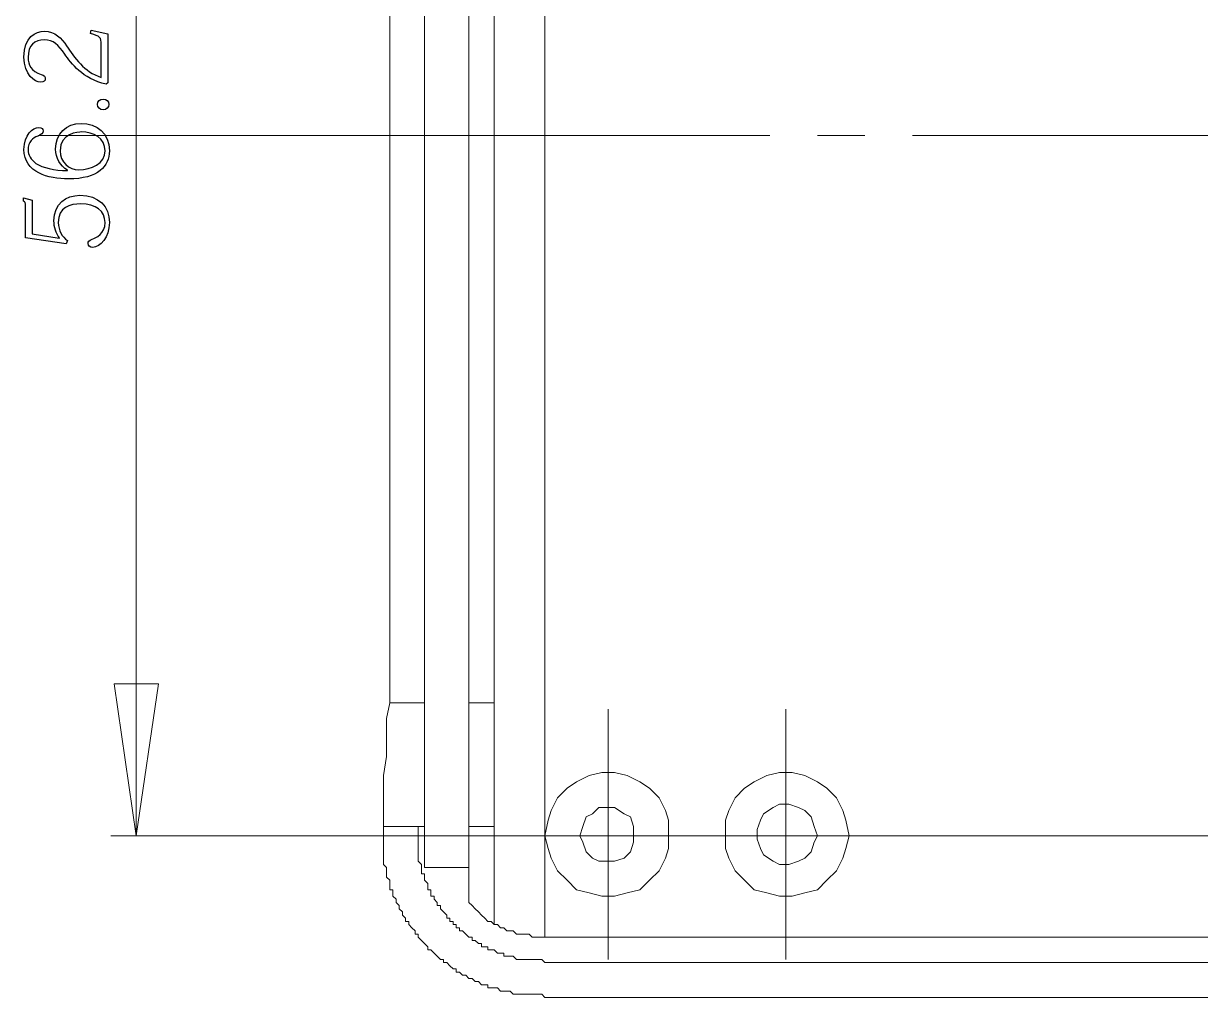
# Model space of a CAD drawing. Header units: millimetres. Extents: x -115 to 130, y -79 to 93.
# Drawn here: x 5.7 to 37.15, y 35.93 to 61.96 of the extents above; entities that cross this region are included whole.
import ezdxf

# ---------------------------------------------------------------- set-up
doc = ezdxf.new("R2010")
doc.units = ezdxf.units.MM
doc.header["$MEASUREMENT"] = 0
doc.layers.add('layer 1', color=7, linetype='Continuous')

msp = doc.modelspace()

# ---------------------------------------------------------------- linework, layer by layer
at = {"layer": 'layer 1', "lineweight": 18}
for points in [[(8.7066, 77.5899), (8.7066, 77.5899), (8.7066, 40.2519), (8.7066, 40.2519)], [(19.6286, 40.2519), (19.6286, 40.2519), (19.6286, 77.5899), (19.6286, 77.5899)], [(15.4799, 74.0339), (15.4799, 74.0339), (15.4799, 43.8079), (15.4799, 43.8079)], [(16.4112, 43.8079), (16.4112, 43.8079), (16.4112, 74.0339), (16.4112, 74.0339)], [(17.5966, 43.8079), (17.5966, 43.8079), (17.5966, 74.0339), (17.5966, 74.0339)], [(18.2739, 74.0339), (18.2739, 74.0339), (18.2739, 43.8079), (18.2739, 43.8079)], [(6.0819, 58.9633), (6.0819, 58.9633), (25.6399, 58.9633), (25.6399, 58.9633)], [(26.9099, 58.9633), (26.9099, 58.9633), (28.1799, 58.9633), (28.1799, 58.9633)], [(29.4499, 58.9633), (29.4499, 58.9633), (59.9299, 58.9633), (59.9299, 58.9633)], [(8.7066, 40.2519), (8.7066, 40.2519), (8.1139, 44.3159), (8.1139, 44.3159)], [(8.1139, 44.3159), (8.1139, 44.3159), (9.2992, 44.3159), (9.2992, 44.3159)], [(9.2992, 44.3159), (9.2992, 44.3159), (8.7066, 40.2519), (8.7066, 40.2519)], [(15.4799, 43.8079), (15.4799, 43.8079), (16.4112, 43.8079), (16.4112, 43.8079)], [(16.4112, 43.8079), (16.4112, 43.8079), (16.4112, 40.5059), (16.4112, 40.5059)], [(17.5966, 43.8079), (17.5966, 43.8079), (18.2739, 43.8079), (18.2739, 43.8079)], [(17.5966, 40.5059), (17.5966, 40.5059), (17.5966, 43.8079), (17.5966, 43.8079)], [(18.2739, 43.8079), (18.2739, 43.8079), (18.2739, 40.5059), (18.2739, 40.5059)], [(21.3219, 41.9453), (21.3219, 41.9453), (21.3219, 43.6386), (21.3219, 43.6386)], [(26.0632, 41.9453), (26.0632, 41.9453), (26.0632, 43.6386), (26.0632, 43.6386)], [(21.3219, 40.2519), (21.3219, 40.2519), (21.3219, 41.9453), (21.3219, 41.9453)], [(26.0632, 40.2519), (26.0632, 40.2519), (26.0632, 41.9453), (26.0632, 41.9453)], [(15.3106, 40.5059), (15.3106, 40.5059), (15.3106, 41.4373), (15.3106, 41.4373)], [(15.3106, 40.5059), (15.3106, 40.5059), (16.2419, 40.5059), (16.2419, 40.5059)], [(15.3106, 40.2519), (15.3106, 40.2519), (15.3106, 40.5059), (15.3106, 40.5059)], [(16.2419, 40.5059), (16.2419, 40.5059), (16.2419, 40.2519), (16.2419, 40.2519)], [(16.4112, 40.5059), (16.4112, 40.5059), (16.2419, 40.5059), (16.2419, 40.5059)], [(16.4112, 40.5059), (16.4112, 40.5059), (16.4112, 39.4053), (16.4112, 39.4053)], [(17.5966, 40.5059), (17.5966, 40.5059), (18.2739, 40.5059), (18.2739, 40.5059)], [(17.5966, 40.5059), (17.5966, 40.5059), (17.5966, 38.4739), (17.5966, 38.4739)], [(18.2739, 37.8813), (18.2739, 37.8813), (18.2739, 40.5059), (18.2739, 40.5059)], [(50.0239, 40.2519), (50.0239, 40.2519), (8.0292, 40.2519), (8.0292, 40.2519)], [(19.6286, 40.2519), (19.6286, 40.2519), (18.0199, 40.2519), (18.0199, 40.2519)], [(18.2739, 40.2519), (18.2739, 40.2519), (19.6286, 40.2519), (19.6286, 40.2519)], [(19.6286, 40.2519), (19.6286, 40.2519), (19.6286, 37.5426), (19.6286, 37.5426)], [(19.6286, 40.2519), (19.6286, 40.2519), (19.7132, 40.2519), (19.7132, 40.2519)], [(19.6286, 40.2519), (19.6286, 40.2519), (19.7132, 40.2519), (19.7132, 40.2519)], [(21.3219, 40.2519), (21.3219, 40.2519), (19.6286, 40.2519), (19.6286, 40.2519)], [(21.9992, 40.2519), (21.9992, 40.2519), (20.5599, 40.2519), (20.5599, 40.2519)], [(21.3219, 40.2519), (21.3219, 40.2519), (21.3219, 38.6433), (21.3219, 38.6433)], [(21.3219, 40.2519), (21.3219, 40.2519), (22.9306, 40.2519), (22.9306, 40.2519)], [(24.4546, 40.2519), (24.4546, 40.2519), (22.7612, 40.2519), (22.7612, 40.2519)], [(24.4546, 40.2519), (24.4546, 40.2519), (22.9306, 40.2519), (22.9306, 40.2519)], [(22.9306, 40.2519), (22.9306, 40.2519), (24.6239, 40.2519), (24.6239, 40.2519)], [(26.0632, 40.2519), (26.0632, 40.2519), (24.4546, 40.2519), (24.4546, 40.2519)], [(26.0632, 40.2519), (26.0632, 40.2519), (27.7566, 40.2519), (27.7566, 40.2519)], [(26.0632, 40.2519), (26.0632, 40.2519), (26.0632, 38.6433), (26.0632, 38.6433)], [(52.3099, 40.2519), (52.3099, 40.2519), (27.7566, 40.2519), (27.7566, 40.2519)], [(27.7566, 40.2519), (27.7566, 40.2519), (29.3652, 40.2519), (29.3652, 40.2519)], [(16.4112, 39.4053), (16.4112, 39.4053), (17.5966, 39.4053), (17.5966, 39.4053)], [(21.3219, 38.6433), (21.3219, 38.6433), (21.3219, 36.9499), (21.3219, 36.9499)], [(26.0632, 38.6433), (26.0632, 38.6433), (26.0632, 36.9499), (26.0632, 36.9499)], [(19.6286, 37.5426), (19.6286, 37.5426), (100.1466, 37.5426), (100.1466, 37.5426)], [(19.6286, 36.8653), (19.6286, 36.8653), (100.1466, 36.8653), (100.1466, 36.8653)], [(100.1466, 35.9339), (100.1466, 35.9339), (19.6286, 35.9339), (19.6286, 35.9339)]]:
    msp.add_open_spline(points, degree=3, dxfattribs=at)
at = {"layer": 'layer 1'}
for points, knots in [([(7.4844, 61.6896), (7.7404, 61.6164), (7.7709, 61.589), (7.7709, 61.3939), (7.7709, 61.3939), (7.7709, 61.3939), (7.7709, 60.5161), (7.7709, 60.5161), (7.7709, 60.5161), (7.3076, 60.6685), (7.0576, 61.0404), (6.8443, 61.3634), (6.8443, 61.3634), (6.7193, 61.5555), (6.5273, 61.7505), (6.256, 61.7505), (6.256, 61.7505), (6.0213, 61.7505), (5.7074, 61.5981), (5.7074, 61.0617), (5.7074, 61.0617), (5.7074, 60.5771), (6, 60.3911), (6.1524, 60.3911), (6.1524, 60.3911), (6.2347, 60.3911), (6.2773, 60.4247), (6.2773, 60.4734), (6.2773, 60.4734), (6.2773, 60.5374), (6.253, 60.571), (6.1676, 60.5953), (6.1676, 60.5953), (5.8933, 60.6776), (5.8171, 60.8575), (5.8171, 61.0525), (5.8171, 61.0525), (5.8171, 61.3695), (5.9878, 61.5219), (6.253, 61.5219), (6.253, 61.5219), (6.4907, 61.5219), (6.6279, 61.3787), (6.7955, 61.1409), (6.7955, 61.1409), (6.9692, 60.894), (7.271, 60.4826), (7.8989, 60.3363), (7.8989, 60.3363), (7.8989, 60.3363), (7.9446, 60.3728), (7.9446, 60.3728), (7.9446, 60.3728), (7.9446, 60.3728), (7.9446, 61.6835), (7.9446, 61.6835), (7.9446, 61.6835), (7.9446, 61.6835), (7.4996, 61.778), (7.4996, 61.778), (7.4996, 61.778), (7.4996, 61.778), (7.4844, 61.6896), (7.4844, 61.6896)], [0, 0, 0, 0, 0.0588235, 0.0588235, 0.0588235, 0.0588235, 0.1176471, 0.1176471, 0.1176471, 0.1176471, 0.1764706, 0.1764706, 0.1764706, 0.1764706, 0.2352941, 0.2352941, 0.2352941, 0.2352941, 0.2941176, 0.2941176, 0.2941176, 0.2941176, 0.3529412, 0.3529412, 0.3529412, 0.3529412, 0.4117647, 0.4117647, 0.4117647, 0.4117647, 0.4705882, 0.4705882, 0.4705882, 0.4705882, 0.5294118, 0.5294118, 0.5294118, 0.5294118, 0.5882353, 0.5882353, 0.5882353, 0.5882353, 0.6470588, 0.6470588, 0.6470588, 0.6470588, 0.7058824, 0.7058824, 0.7058824, 0.7058824, 0.7647059, 0.7647059, 0.7647059, 0.7647059, 0.8235294, 0.8235294, 0.8235294, 0.8235294, 0.8823529, 0.8823529, 0.8823529, 0.8823529, 1, 1, 1, 1]), ([(7.6672, 59.7937), (7.6672, 59.7114), (7.7373, 59.6504), (7.8227, 59.6504), (7.8227, 59.6504), (7.905, 59.6504), (7.9781, 59.7114), (7.9781, 59.7937), (7.9781, 59.7937), (7.9781, 59.879), (7.905, 59.94), (7.8227, 59.94), (7.8227, 59.94), (7.7434, 59.94), (7.6672, 59.8851), (7.6672, 59.7937)], [0, 0, 0, 0, 0.2, 0.2, 0.2, 0.2, 0.4, 0.4, 0.4, 0.4, 0.6, 0.6, 0.6, 0.6, 1, 1, 1, 1]), ([(6.8717, 58.0289), (6.5059, 58.0289), (6.2103, 58.102), (6.0244, 58.2209), (6.0244, 58.2209), (5.8842, 58.3215), (5.8171, 58.4525), (5.8171, 58.5775), (5.8171, 58.5775), (5.8171, 58.7939), (5.9451, 58.9067), (6.0731, 58.9494), (6.0731, 58.9494), (6.1798, 58.992), (6.2225, 59.0256), (6.2225, 59.0896), (6.2225, 59.0896), (6.2225, 59.1444), (6.1768, 59.178), (6.1067, 59.178), (6.1067, 59.178), (5.939, 59.178), (5.7074, 58.9859), (5.7074, 58.5928), (5.7074, 58.5928), (5.7074, 57.9679), (6.3657, 57.8033), (6.893, 57.8033), (6.893, 57.8033), (7.6916, 57.8033), (7.9903, 58.1538), (7.9903, 58.5531), (7.9903, 58.5531), (7.9903, 59.0347), (7.655, 59.2846), (7.2375, 59.2846), (7.2375, 59.2846), (6.8382, 59.2846), (6.5517, 59.0225), (6.5517, 58.6019), (6.5517, 58.6019), (6.5517, 58.355), (6.6797, 58.1569), (6.8717, 58.038), (6.8717, 58.038), (6.8717, 58.038), (6.8717, 58.0289), (6.8717, 58.0289)], [0, 0, 0, 0, 0.0769231, 0.0769231, 0.0769231, 0.0769231, 0.1538462, 0.1538462, 0.1538462, 0.1538462, 0.2307692, 0.2307692, 0.2307692, 0.2307692, 0.3076923, 0.3076923, 0.3076923, 0.3076923, 0.3846154, 0.3846154, 0.3846154, 0.3846154, 0.4615385, 0.4615385, 0.4615385, 0.4615385, 0.5384615, 0.5384615, 0.5384615, 0.5384615, 0.6153846, 0.6153846, 0.6153846, 0.6153846, 0.6923077, 0.6923077, 0.6923077, 0.6923077, 0.7692308, 0.7692308, 0.7692308, 0.7692308, 0.8461538, 0.8461538, 0.8461538, 0.8461538, 1, 1, 1, 1]), ([(7.2497, 59.0591), (7.5545, 59.0591), (7.8775, 58.9006), (7.8775, 58.5531), (7.8775, 58.5531), (7.8775, 58.2178), (7.4935, 58.0472), (7.1735, 58.0472), (7.1735, 58.0472), (6.9083, 58.0472), (6.6705, 58.2575), (6.6705, 58.5592), (6.6705, 58.5592), (6.6705, 59.0225), (7.1552, 59.0591), (7.2497, 59.0591)], [0, 0, 0, 0, 0.2, 0.2, 0.2, 0.2, 0.4, 0.4, 0.4, 0.4, 0.6, 0.6, 0.6, 0.6, 1, 1, 1, 1]), ([(6.8656, 56.1604), (6.7345, 56.2549), (6.6248, 56.4195), (6.6248, 56.642), (6.6248, 56.642), (6.6248, 57.0413), (6.9388, 57.1388), (7.2253, 57.1388), (7.2253, 57.1388), (7.6276, 57.1388), (7.8745, 56.9468), (7.8745, 56.642), (7.8745, 56.642), (7.8745, 56.3342), (7.6276, 56.2275), (7.527, 56.197), (7.527, 56.197), (7.4417, 56.1604), (7.4203, 56.1269), (7.4203, 56.0781), (7.4203, 56.0781), (7.4203, 56.0233), (7.46, 55.9745), (7.5514, 55.9745), (7.5514, 55.9745), (7.7312, 55.9745), (7.9903, 56.2427), (7.9903, 56.6359), (7.9903, 56.6359), (7.9903, 57.0687), (7.7099, 57.3674), (7.2039, 57.3674), (7.2039, 57.3674), (6.826, 57.3674), (6.509, 57.148), (6.509, 56.6847), (6.509, 56.6847), (6.509, 56.5049), (6.5578, 56.3616), (6.6522, 56.2275), (6.6522, 56.2275), (6.6522, 56.2275), (6.6492, 56.2214), (6.6492, 56.2214), (6.6492, 56.2214), (6.6492, 56.2214), (5.9238, 56.3403), (5.9238, 56.3403), (5.9238, 56.3403), (5.9238, 56.3403), (5.9238, 57.2333), (5.9238, 57.2333), (5.9238, 57.2333), (5.9238, 57.2333), (5.6952, 57.2973), (5.6952, 57.2973), (5.6952, 57.2973), (5.6952, 57.2973), (5.6952, 57.2059), (5.6952, 57.2059), (5.6952, 57.2059), (5.7409, 57.1876), (5.747, 57.1754), (5.747, 57.0687), (5.747, 57.0687), (5.747, 57.0687), (5.747, 56.2275), (5.747, 56.2275), (5.747, 56.2275), (5.747, 56.2275), (6.8382, 56.072), (6.8382, 56.072), (6.8382, 56.072), (6.8382, 56.072), (6.8656, 56.1604), (6.8656, 56.1604)], [0, 0, 0, 0, 0.05, 0.05, 0.05, 0.05, 0.1, 0.1, 0.1, 0.1, 0.15, 0.15, 0.15, 0.15, 0.2, 0.2, 0.2, 0.2, 0.25, 0.25, 0.25, 0.25, 0.3, 0.3, 0.3, 0.3, 0.35, 0.35, 0.35, 0.35, 0.4, 0.4, 0.4, 0.4, 0.45, 0.45, 0.45, 0.45, 0.5, 0.5, 0.5, 0.5, 0.55, 0.55, 0.55, 0.55, 0.6, 0.6, 0.6, 0.6, 0.65, 0.65, 0.65, 0.65, 0.7, 0.7, 0.7, 0.7, 0.75, 0.75, 0.75, 0.75, 0.8, 0.8, 0.8, 0.8, 0.85, 0.85, 0.85, 0.85, 0.9, 0.9, 0.9, 0.9, 1, 1, 1, 1])]:
    msp.add_open_spline(points, degree=3, knots=knots, dxfattribs=at)
at = {"layer": 'layer 1', "lineweight": 18}
for points, knots in [([(15.3106, 41.4373), (15.3106, 41.4373), (15.3106, 41.8606), (15.3106, 41.8606), (15.3106, 41.8606), (15.3106, 41.8606), (15.3952, 42.3686), (15.3952, 42.3686), (15.3952, 42.3686), (15.3952, 42.3686), (15.3952, 43.3846), (15.3952, 43.3846), (15.3952, 43.3846), (15.3952, 43.3846), (15.4799, 43.8079), (15.4799, 43.8079)], [0, 0, 0, 0, 0.2, 0.2, 0.2, 0.2, 0.4, 0.4, 0.4, 0.4, 0.6, 0.6, 0.6, 0.6, 1, 1, 1, 1]), ([(22.9306, 40.2519), (22.9306, 40.2519), (22.9306, 40.6753), (22.9306, 40.6753), (22.9306, 40.6753), (22.9306, 40.6753), (22.8459, 40.9293), (22.8459, 40.9293), (22.8459, 40.9293), (22.8459, 40.9293), (22.6766, 41.2679), (22.6766, 41.2679), (22.6766, 41.2679), (22.6766, 41.2679), (22.4226, 41.5219), (22.4226, 41.5219), (22.4226, 41.5219), (22.4226, 41.5219), (22.1686, 41.6913), (22.1686, 41.6913), (22.1686, 41.6913), (22.1686, 41.6913), (21.8299, 41.8606), (21.8299, 41.8606), (21.8299, 41.8606), (21.8299, 41.8606), (21.4912, 41.9453), (21.4912, 41.9453), (21.4912, 41.9453), (21.4912, 41.9453), (21.1526, 41.9453), (21.1526, 41.9453), (21.1526, 41.9453), (21.1526, 41.9453), (20.8139, 41.8606), (20.8139, 41.8606), (20.8139, 41.8606), (20.8139, 41.8606), (20.4752, 41.6913), (20.4752, 41.6913), (20.4752, 41.6913), (20.4752, 41.6913), (20.2212, 41.5219), (20.2212, 41.5219), (20.2212, 41.5219), (20.2212, 41.5219), (19.9672, 41.2679), (19.9672, 41.2679), (19.9672, 41.2679), (19.9672, 41.2679), (19.7979, 40.9293), (19.7979, 40.9293), (19.7979, 40.9293), (19.7979, 40.9293), (19.7132, 40.6753), (19.7132, 40.6753), (19.7132, 40.6753), (19.7132, 40.6753), (19.6286, 40.2519), (19.6286, 40.2519), (19.6286, 40.2519), (19.6286, 40.2519), (19.7132, 39.9133), (19.7132, 39.9133), (19.7132, 39.9133), (19.7132, 39.9133), (19.7979, 39.6593), (19.7979, 39.6593), (19.7979, 39.6593), (19.7979, 39.6593), (19.9672, 39.3206), (19.9672, 39.3206), (19.9672, 39.3206), (19.9672, 39.3206), (20.2212, 39.0666), (20.2212, 39.0666), (20.2212, 39.0666), (20.2212, 39.0666), (20.4752, 38.8126), (20.4752, 38.8126), (20.4752, 38.8126), (20.4752, 38.8126), (20.8139, 38.7279), (20.8139, 38.7279), (20.8139, 38.7279), (20.8139, 38.7279), (21.1526, 38.6433), (21.1526, 38.6433), (21.1526, 38.6433), (21.1526, 38.6433), (21.4912, 38.6433), (21.4912, 38.6433), (21.4912, 38.6433), (21.4912, 38.6433), (21.8299, 38.7279), (21.8299, 38.7279), (21.8299, 38.7279), (21.8299, 38.7279), (22.1686, 38.8126), (22.1686, 38.8126), (22.1686, 38.8126), (22.1686, 38.8126), (22.4226, 39.0666), (22.4226, 39.0666), (22.4226, 39.0666), (22.4226, 39.0666), (22.6766, 39.3206), (22.6766, 39.3206), (22.6766, 39.3206), (22.6766, 39.3206), (22.8459, 39.6593), (22.8459, 39.6593), (22.8459, 39.6593), (22.8459, 39.6593), (22.9306, 39.9133), (22.9306, 39.9133), (22.9306, 39.9133), (22.9306, 39.9133), (22.9306, 40.2519), (22.9306, 40.2519)], [0, 0, 0, 0, 0.0322581, 0.0322581, 0.0322581, 0.0322581, 0.0645161, 0.0645161, 0.0645161, 0.0645161, 0.0967742, 0.0967742, 0.0967742, 0.0967742, 0.1290323, 0.1290323, 0.1290323, 0.1290323, 0.1612903, 0.1612903, 0.1612903, 0.1612903, 0.1935484, 0.1935484, 0.1935484, 0.1935484, 0.2258065, 0.2258065, 0.2258065, 0.2258065, 0.2580645, 0.2580645, 0.2580645, 0.2580645, 0.2903226, 0.2903226, 0.2903226, 0.2903226, 0.3225806, 0.3225806, 0.3225806, 0.3225806, 0.3548387, 0.3548387, 0.3548387, 0.3548387, 0.3870968, 0.3870968, 0.3870968, 0.3870968, 0.4193548, 0.4193548, 0.4193548, 0.4193548, 0.4516129, 0.4516129, 0.4516129, 0.4516129, 0.483871, 0.483871, 0.483871, 0.483871, 0.516129, 0.516129, 0.516129, 0.516129, 0.5483871, 0.5483871, 0.5483871, 0.5483871, 0.5806452, 0.5806452, 0.5806452, 0.5806452, 0.6129032, 0.6129032, 0.6129032, 0.6129032, 0.6451613, 0.6451613, 0.6451613, 0.6451613, 0.6774194, 0.6774194, 0.6774194, 0.6774194, 0.7096774, 0.7096774, 0.7096774, 0.7096774, 0.7419355, 0.7419355, 0.7419355, 0.7419355, 0.7741935, 0.7741935, 0.7741935, 0.7741935, 0.8064516, 0.8064516, 0.8064516, 0.8064516, 0.8387097, 0.8387097, 0.8387097, 0.8387097, 0.8709677, 0.8709677, 0.8709677, 0.8709677, 0.9032258, 0.9032258, 0.9032258, 0.9032258, 0.9354839, 0.9354839, 0.9354839, 0.9354839, 1, 1, 1, 1]), ([(27.7566, 40.2519), (27.7566, 40.2519), (27.6719, 40.6753), (27.6719, 40.6753), (27.6719, 40.6753), (27.6719, 40.6753), (27.5872, 40.9293), (27.5872, 40.9293), (27.5872, 40.9293), (27.5872, 40.9293), (27.4179, 41.2679), (27.4179, 41.2679), (27.4179, 41.2679), (27.4179, 41.2679), (27.1639, 41.5219), (27.1639, 41.5219), (27.1639, 41.5219), (27.1639, 41.5219), (26.9099, 41.6913), (26.9099, 41.6913), (26.9099, 41.6913), (26.9099, 41.6913), (26.5712, 41.8606), (26.5712, 41.8606), (26.5712, 41.8606), (26.5712, 41.8606), (26.2326, 41.9453), (26.2326, 41.9453), (26.2326, 41.9453), (26.2326, 41.9453), (25.8939, 41.9453), (25.8939, 41.9453), (25.8939, 41.9453), (25.8939, 41.9453), (25.5552, 41.8606), (25.5552, 41.8606), (25.5552, 41.8606), (25.5552, 41.8606), (25.2166, 41.6913), (25.2166, 41.6913), (25.2166, 41.6913), (25.2166, 41.6913), (24.9626, 41.5219), (24.9626, 41.5219), (24.9626, 41.5219), (24.9626, 41.5219), (24.7086, 41.2679), (24.7086, 41.2679), (24.7086, 41.2679), (24.7086, 41.2679), (24.5392, 40.9293), (24.5392, 40.9293), (24.5392, 40.9293), (24.5392, 40.9293), (24.4546, 40.6753), (24.4546, 40.6753), (24.4546, 40.6753), (24.4546, 40.6753), (24.4546, 39.9133), (24.4546, 39.9133), (24.4546, 39.9133), (24.4546, 39.9133), (24.5392, 39.6593), (24.5392, 39.6593), (24.5392, 39.6593), (24.5392, 39.6593), (24.7086, 39.3206), (24.7086, 39.3206), (24.7086, 39.3206), (24.7086, 39.3206), (24.9626, 39.0666), (24.9626, 39.0666), (24.9626, 39.0666), (24.9626, 39.0666), (25.2166, 38.8126), (25.2166, 38.8126), (25.2166, 38.8126), (25.2166, 38.8126), (25.5552, 38.7279), (25.5552, 38.7279), (25.5552, 38.7279), (25.5552, 38.7279), (25.8939, 38.6433), (25.8939, 38.6433), (25.8939, 38.6433), (25.8939, 38.6433), (26.2326, 38.6433), (26.2326, 38.6433), (26.2326, 38.6433), (26.2326, 38.6433), (26.5712, 38.7279), (26.5712, 38.7279), (26.5712, 38.7279), (26.5712, 38.7279), (26.9099, 38.8126), (26.9099, 38.8126), (26.9099, 38.8126), (26.9099, 38.8126), (27.1639, 39.0666), (27.1639, 39.0666), (27.1639, 39.0666), (27.1639, 39.0666), (27.4179, 39.3206), (27.4179, 39.3206), (27.4179, 39.3206), (27.4179, 39.3206), (27.5872, 39.6593), (27.5872, 39.6593), (27.5872, 39.6593), (27.5872, 39.6593), (27.6719, 39.9133), (27.6719, 39.9133), (27.6719, 39.9133), (27.6719, 39.9133), (27.7566, 40.2519), (27.7566, 40.2519)], [0, 0, 0, 0, 0.0333333, 0.0333333, 0.0333333, 0.0333333, 0.0666667, 0.0666667, 0.0666667, 0.0666667, 0.1, 0.1, 0.1, 0.1, 0.1333333, 0.1333333, 0.1333333, 0.1333333, 0.1666667, 0.1666667, 0.1666667, 0.1666667, 0.2, 0.2, 0.2, 0.2, 0.2333333, 0.2333333, 0.2333333, 0.2333333, 0.2666667, 0.2666667, 0.2666667, 0.2666667, 0.3, 0.3, 0.3, 0.3, 0.3333333, 0.3333333, 0.3333333, 0.3333333, 0.3666667, 0.3666667, 0.3666667, 0.3666667, 0.4, 0.4, 0.4, 0.4, 0.4333333, 0.4333333, 0.4333333, 0.4333333, 0.4666667, 0.4666667, 0.4666667, 0.4666667, 0.5, 0.5, 0.5, 0.5, 0.5333333, 0.5333333, 0.5333333, 0.5333333, 0.5666667, 0.5666667, 0.5666667, 0.5666667, 0.6, 0.6, 0.6, 0.6, 0.6333333, 0.6333333, 0.6333333, 0.6333333, 0.6666667, 0.6666667, 0.6666667, 0.6666667, 0.7, 0.7, 0.7, 0.7, 0.7333333, 0.7333333, 0.7333333, 0.7333333, 0.7666667, 0.7666667, 0.7666667, 0.7666667, 0.8, 0.8, 0.8, 0.8, 0.8333333, 0.8333333, 0.8333333, 0.8333333, 0.8666667, 0.8666667, 0.8666667, 0.8666667, 0.9, 0.9, 0.9, 0.9, 0.9333333, 0.9333333, 0.9333333, 0.9333333, 1, 1, 1, 1]), ([(21.9992, 40.2519), (21.9992, 40.2519), (21.9992, 40.5059), (21.9992, 40.5059), (21.9992, 40.5059), (21.9992, 40.5059), (21.9146, 40.7599), (21.9146, 40.7599), (21.9146, 40.7599), (21.9146, 40.7599), (21.7452, 40.8446), (21.7452, 40.8446), (21.7452, 40.8446), (21.7452, 40.8446), (21.4912, 41.0139), (21.4912, 41.0139), (21.4912, 41.0139), (21.4912, 41.0139), (21.0679, 41.0139), (21.0679, 41.0139), (21.0679, 41.0139), (21.0679, 41.0139), (20.8986, 40.8446), (20.8986, 40.8446), (20.8986, 40.8446), (20.8986, 40.8446), (20.7292, 40.7599), (20.7292, 40.7599), (20.7292, 40.7599), (20.7292, 40.7599), (20.6446, 40.5059), (20.6446, 40.5059), (20.6446, 40.5059), (20.6446, 40.5059), (20.5599, 40.2519), (20.5599, 40.2519), (20.5599, 40.2519), (20.5599, 40.2519), (20.6446, 40.0826), (20.6446, 40.0826), (20.6446, 40.0826), (20.6446, 40.0826), (20.7292, 39.8286), (20.7292, 39.8286), (20.7292, 39.8286), (20.7292, 39.8286), (20.8986, 39.6593), (20.8986, 39.6593), (20.8986, 39.6593), (20.8986, 39.6593), (21.0679, 39.5746), (21.0679, 39.5746), (21.0679, 39.5746), (21.0679, 39.5746), (21.4912, 39.5746), (21.4912, 39.5746), (21.4912, 39.5746), (21.4912, 39.5746), (21.7452, 39.6593), (21.7452, 39.6593), (21.7452, 39.6593), (21.7452, 39.6593), (21.9146, 39.8286), (21.9146, 39.8286), (21.9146, 39.8286), (21.9146, 39.8286), (21.9992, 40.0826), (21.9992, 40.0826), (21.9992, 40.0826), (21.9992, 40.0826), (21.9992, 40.2519), (21.9992, 40.2519)], [0, 0, 0, 0, 0.0526316, 0.0526316, 0.0526316, 0.0526316, 0.1052632, 0.1052632, 0.1052632, 0.1052632, 0.1578947, 0.1578947, 0.1578947, 0.1578947, 0.2105263, 0.2105263, 0.2105263, 0.2105263, 0.2631579, 0.2631579, 0.2631579, 0.2631579, 0.3157895, 0.3157895, 0.3157895, 0.3157895, 0.3684211, 0.3684211, 0.3684211, 0.3684211, 0.4210526, 0.4210526, 0.4210526, 0.4210526, 0.4736842, 0.4736842, 0.4736842, 0.4736842, 0.5263158, 0.5263158, 0.5263158, 0.5263158, 0.5789474, 0.5789474, 0.5789474, 0.5789474, 0.6315789, 0.6315789, 0.6315789, 0.6315789, 0.6842105, 0.6842105, 0.6842105, 0.6842105, 0.7368421, 0.7368421, 0.7368421, 0.7368421, 0.7894737, 0.7894737, 0.7894737, 0.7894737, 0.8421053, 0.8421053, 0.8421053, 0.8421053, 0.8947368, 0.8947368, 0.8947368, 0.8947368, 1, 1, 1, 1]), ([(26.9099, 40.2519), (26.9099, 40.2519), (26.8252, 40.5059), (26.8252, 40.5059), (26.8252, 40.5059), (26.8252, 40.5059), (26.7406, 40.7599), (26.7406, 40.7599), (26.7406, 40.7599), (26.7406, 40.7599), (26.5712, 40.9293), (26.5712, 40.9293), (26.5712, 40.9293), (26.5712, 40.9293), (26.4019, 41.0139), (26.4019, 41.0139), (26.4019, 41.0139), (26.4019, 41.0139), (26.1479, 41.0986), (26.1479, 41.0986), (26.1479, 41.0986), (26.1479, 41.0986), (25.8939, 41.0986), (25.8939, 41.0986), (25.8939, 41.0986), (25.8939, 41.0986), (25.7246, 41.0139), (25.7246, 41.0139), (25.7246, 41.0139), (25.7246, 41.0139), (25.4706, 40.8446), (25.4706, 40.8446), (25.4706, 40.8446), (25.4706, 40.8446), (25.3859, 40.6753), (25.3859, 40.6753), (25.3859, 40.6753), (25.3859, 40.6753), (25.3012, 40.4213), (25.3012, 40.4213), (25.3012, 40.4213), (25.3012, 40.4213), (25.3012, 40.1673), (25.3012, 40.1673), (25.3012, 40.1673), (25.3012, 40.1673), (25.3859, 39.9133), (25.3859, 39.9133), (25.3859, 39.9133), (25.3859, 39.9133), (25.4706, 39.7439), (25.4706, 39.7439), (25.4706, 39.7439), (25.4706, 39.7439), (25.7246, 39.5746), (25.7246, 39.5746), (25.7246, 39.5746), (25.7246, 39.5746), (25.8939, 39.4899), (25.8939, 39.4899), (25.8939, 39.4899), (25.8939, 39.4899), (26.1479, 39.4899), (26.1479, 39.4899), (26.1479, 39.4899), (26.1479, 39.4899), (26.4019, 39.5746), (26.4019, 39.5746), (26.4019, 39.5746), (26.4019, 39.5746), (26.5712, 39.6593), (26.5712, 39.6593), (26.5712, 39.6593), (26.5712, 39.6593), (26.7406, 39.8286), (26.7406, 39.8286), (26.7406, 39.8286), (26.7406, 39.8286), (26.8252, 40.0826), (26.8252, 40.0826), (26.8252, 40.0826), (26.8252, 40.0826), (26.9099, 40.2519), (26.9099, 40.2519)], [0, 0, 0, 0, 0.0454545, 0.0454545, 0.0454545, 0.0454545, 0.0909091, 0.0909091, 0.0909091, 0.0909091, 0.1363636, 0.1363636, 0.1363636, 0.1363636, 0.1818182, 0.1818182, 0.1818182, 0.1818182, 0.2272727, 0.2272727, 0.2272727, 0.2272727, 0.2727273, 0.2727273, 0.2727273, 0.2727273, 0.3181818, 0.3181818, 0.3181818, 0.3181818, 0.3636364, 0.3636364, 0.3636364, 0.3636364, 0.4090909, 0.4090909, 0.4090909, 0.4090909, 0.4545455, 0.4545455, 0.4545455, 0.4545455, 0.5, 0.5, 0.5, 0.5, 0.5454545, 0.5454545, 0.5454545, 0.5454545, 0.5909091, 0.5909091, 0.5909091, 0.5909091, 0.6363636, 0.6363636, 0.6363636, 0.6363636, 0.6818182, 0.6818182, 0.6818182, 0.6818182, 0.7272727, 0.7272727, 0.7272727, 0.7272727, 0.7727273, 0.7727273, 0.7727273, 0.7727273, 0.8181818, 0.8181818, 0.8181818, 0.8181818, 0.8636364, 0.8636364, 0.8636364, 0.8636364, 0.9090909, 0.9090909, 0.9090909, 0.9090909, 1, 1, 1, 1]), ([(19.6286, 35.9339), (19.6286, 35.9339), (19.5439, 36.0186), (19.5439, 36.0186), (19.5439, 36.0186), (19.5439, 36.0186), (18.7819, 36.0186), (18.7819, 36.0186), (18.7819, 36.0186), (18.7819, 36.0186), (18.6972, 36.1033), (18.6972, 36.1033), (18.6972, 36.1033), (18.6972, 36.1033), (18.4432, 36.1033), (18.4432, 36.1033), (18.4432, 36.1033), (18.4432, 36.1033), (18.3586, 36.1879), (18.3586, 36.1879), (18.3586, 36.1879), (18.3586, 36.1879), (18.1046, 36.1879), (18.1046, 36.1879), (18.1046, 36.1879), (18.1046, 36.1879), (18.1046, 36.2726), (18.1046, 36.2726), (18.1046, 36.2726), (18.1046, 36.2726), (17.9352, 36.2726), (17.9352, 36.2726), (17.9352, 36.2726), (17.9352, 36.2726), (17.8506, 36.3573), (17.8506, 36.3573), (17.8506, 36.3573), (17.8506, 36.3573), (17.7659, 36.3573), (17.7659, 36.3573), (17.7659, 36.3573), (17.7659, 36.3573), (17.6812, 36.4419), (17.6812, 36.4419), (17.6812, 36.4419), (17.6812, 36.4419), (17.5966, 36.4419), (17.5966, 36.4419), (17.5966, 36.4419), (17.5966, 36.4419), (17.5119, 36.5266), (17.5119, 36.5266), (17.5119, 36.5266), (17.5119, 36.5266), (17.4272, 36.5266), (17.4272, 36.5266), (17.4272, 36.5266), (17.4272, 36.5266), (17.3426, 36.6113), (17.3426, 36.6113), (17.3426, 36.6113), (17.3426, 36.6113), (17.2579, 36.6113), (17.2579, 36.6113), (17.2579, 36.6113), (17.2579, 36.6113), (17.2579, 36.6959), (17.2579, 36.6959), (17.2579, 36.6959), (17.2579, 36.6959), (17.1732, 36.6959), (17.1732, 36.6959), (17.1732, 36.6959), (17.1732, 36.6959), (17.0886, 36.7806), (17.0886, 36.7806), (17.0886, 36.7806), (17.0886, 36.7806), (17.0039, 36.8653), (17.0039, 36.8653), (17.0039, 36.8653), (17.0039, 36.8653), (16.9192, 36.8653), (16.9192, 36.8653), (16.9192, 36.8653), (16.9192, 36.8653), (16.9192, 36.9499), (16.9192, 36.9499), (16.9192, 36.9499), (16.9192, 36.9499), (16.8346, 36.9499), (16.8346, 36.9499), (16.8346, 36.9499), (16.8346, 36.9499), (16.7499, 37.0346), (16.7499, 37.0346), (16.7499, 37.0346), (16.7499, 37.0346), (16.6652, 37.1193), (16.6652, 37.1193), (16.6652, 37.1193), (16.6652, 37.1193), (16.5806, 37.2039), (16.5806, 37.2039), (16.5806, 37.2039), (16.5806, 37.2039), (16.4959, 37.2039), (16.4959, 37.2039), (16.4959, 37.2039), (16.4959, 37.2039), (16.4959, 37.2886), (16.4959, 37.2886), (16.4959, 37.2886), (16.4959, 37.2886), (16.4112, 37.3733), (16.4112, 37.3733), (16.4112, 37.3733), (16.4112, 37.3733), (16.3266, 37.4579), (16.3266, 37.4579), (16.3266, 37.4579), (16.3266, 37.4579), (16.2419, 37.5426), (16.2419, 37.5426), (16.2419, 37.5426), (16.2419, 37.5426), (16.2419, 37.6273), (16.2419, 37.6273), (16.2419, 37.6273), (16.2419, 37.6273), (16.1572, 37.6273), (16.1572, 37.6273), (16.1572, 37.6273), (16.1572, 37.6273), (16.1572, 37.7119), (16.1572, 37.7119), (16.1572, 37.7119), (16.1572, 37.7119), (16.0726, 37.7966), (16.0726, 37.7966), (16.0726, 37.7966), (16.0726, 37.7966), (15.9879, 37.8813), (15.9879, 37.8813), (15.9879, 37.8813), (15.9879, 37.8813), (15.9879, 37.9659), (15.9879, 37.9659), (15.9879, 37.9659), (15.9879, 37.9659), (15.9032, 37.9659), (15.9032, 37.9659), (15.9032, 37.9659), (15.9032, 37.9659), (15.9032, 38.0506), (15.9032, 38.0506), (15.9032, 38.0506), (15.9032, 38.0506), (15.8186, 38.1353), (15.8186, 38.1353), (15.8186, 38.1353), (15.8186, 38.1353), (15.8186, 38.2199), (15.8186, 38.2199), (15.8186, 38.2199), (15.8186, 38.2199), (15.7339, 38.3046), (15.7339, 38.3046), (15.7339, 38.3046), (15.7339, 38.3046), (15.7339, 38.3893), (15.7339, 38.3893), (15.7339, 38.3893), (15.7339, 38.3893), (15.6492, 38.4739), (15.6492, 38.4739), (15.6492, 38.4739), (15.6492, 38.4739), (15.6492, 38.5586), (15.6492, 38.5586), (15.6492, 38.5586), (15.6492, 38.5586), (15.5646, 38.6433), (15.5646, 38.6433), (15.5646, 38.6433), (15.5646, 38.6433), (15.5646, 38.8126), (15.5646, 38.8126), (15.5646, 38.8126), (15.5646, 38.8126), (15.4799, 38.8126), (15.4799, 38.8126), (15.4799, 38.8126), (15.4799, 38.8126), (15.4799, 39.0666), (15.4799, 39.0666), (15.4799, 39.0666), (15.4799, 39.0666), (15.3952, 39.1513), (15.3952, 39.1513), (15.3952, 39.1513), (15.3952, 39.1513), (15.3952, 39.4053), (15.3952, 39.4053), (15.3952, 39.4053), (15.3952, 39.4053), (15.3106, 39.4899), (15.3106, 39.4899), (15.3106, 39.4899), (15.3106, 39.4899), (15.3106, 40.2519), (15.3106, 40.2519)], [0, 0, 0, 0, 0.0185185, 0.0185185, 0.0185185, 0.0185185, 0.037037, 0.037037, 0.037037, 0.037037, 0.0555556, 0.0555556, 0.0555556, 0.0555556, 0.0740741, 0.0740741, 0.0740741, 0.0740741, 0.0925926, 0.0925926, 0.0925926, 0.0925926, 0.1111111, 0.1111111, 0.1111111, 0.1111111, 0.1296296, 0.1296296, 0.1296296, 0.1296296, 0.1481481, 0.1481481, 0.1481481, 0.1481481, 0.1666667, 0.1666667, 0.1666667, 0.1666667, 0.1851852, 0.1851852, 0.1851852, 0.1851852, 0.2037037, 0.2037037, 0.2037037, 0.2037037, 0.2222222, 0.2222222, 0.2222222, 0.2222222, 0.2407407, 0.2407407, 0.2407407, 0.2407407, 0.2592593, 0.2592593, 0.2592593, 0.2592593, 0.2777778, 0.2777778, 0.2777778, 0.2777778, 0.2962963, 0.2962963, 0.2962963, 0.2962963, 0.3148148, 0.3148148, 0.3148148, 0.3148148, 0.3333333, 0.3333333, 0.3333333, 0.3333333, 0.3518519, 0.3518519, 0.3518519, 0.3518519, 0.3703704, 0.3703704, 0.3703704, 0.3703704, 0.3888889, 0.3888889, 0.3888889, 0.3888889, 0.4074074, 0.4074074, 0.4074074, 0.4074074, 0.4259259, 0.4259259, 0.4259259, 0.4259259, 0.4444444, 0.4444444, 0.4444444, 0.4444444, 0.462963, 0.462963, 0.462963, 0.462963, 0.4814815, 0.4814815, 0.4814815, 0.4814815, 0.5, 0.5, 0.5, 0.5, 0.5185185, 0.5185185, 0.5185185, 0.5185185, 0.537037, 0.537037, 0.537037, 0.537037, 0.5555556, 0.5555556, 0.5555556, 0.5555556, 0.5740741, 0.5740741, 0.5740741, 0.5740741, 0.5925926, 0.5925926, 0.5925926, 0.5925926, 0.6111111, 0.6111111, 0.6111111, 0.6111111, 0.6296296, 0.6296296, 0.6296296, 0.6296296, 0.6481481, 0.6481481, 0.6481481, 0.6481481, 0.6666667, 0.6666667, 0.6666667, 0.6666667, 0.6851852, 0.6851852, 0.6851852, 0.6851852, 0.7037037, 0.7037037, 0.7037037, 0.7037037, 0.7222222, 0.7222222, 0.7222222, 0.7222222, 0.7407407, 0.7407407, 0.7407407, 0.7407407, 0.7592593, 0.7592593, 0.7592593, 0.7592593, 0.7777778, 0.7777778, 0.7777778, 0.7777778, 0.7962963, 0.7962963, 0.7962963, 0.7962963, 0.8148148, 0.8148148, 0.8148148, 0.8148148, 0.8333333, 0.8333333, 0.8333333, 0.8333333, 0.8518519, 0.8518519, 0.8518519, 0.8518519, 0.8703704, 0.8703704, 0.8703704, 0.8703704, 0.8888889, 0.8888889, 0.8888889, 0.8888889, 0.9074074, 0.9074074, 0.9074074, 0.9074074, 0.9259259, 0.9259259, 0.9259259, 0.9259259, 0.9444444, 0.9444444, 0.9444444, 0.9444444, 0.962963, 0.962963, 0.962963, 0.962963, 1, 1, 1, 1]), ([(16.2419, 40.2519), (16.2419, 40.2519), (16.2419, 39.5746), (16.2419, 39.5746), (16.2419, 39.5746), (16.2419, 39.5746), (16.3266, 39.4899), (16.3266, 39.4899), (16.3266, 39.4899), (16.3266, 39.4899), (16.3266, 39.2359), (16.3266, 39.2359), (16.3266, 39.2359), (16.3266, 39.2359), (16.4112, 39.2359), (16.4112, 39.2359), (16.4112, 39.2359), (16.4112, 39.2359), (16.4112, 39.0666), (16.4112, 39.0666), (16.4112, 39.0666), (16.4112, 39.0666), (16.4959, 38.9819), (16.4959, 38.9819), (16.4959, 38.9819), (16.4959, 38.9819), (16.4959, 38.8126), (16.4959, 38.8126), (16.4959, 38.8126), (16.4959, 38.8126), (16.5806, 38.8126), (16.5806, 38.8126), (16.5806, 38.8126), (16.5806, 38.8126), (16.5806, 38.6433), (16.5806, 38.6433), (16.5806, 38.6433), (16.5806, 38.6433), (16.6652, 38.6433), (16.6652, 38.6433), (16.6652, 38.6433), (16.6652, 38.6433), (16.6652, 38.5586), (16.6652, 38.5586), (16.6652, 38.5586), (16.6652, 38.5586), (16.7499, 38.4739), (16.7499, 38.4739), (16.7499, 38.4739), (16.7499, 38.4739), (16.7499, 38.3893), (16.7499, 38.3893), (16.7499, 38.3893), (16.7499, 38.3893), (16.8346, 38.3893), (16.8346, 38.3893), (16.8346, 38.3893), (16.8346, 38.3893), (16.8346, 38.3046), (16.8346, 38.3046), (16.8346, 38.3046), (16.8346, 38.3046), (16.9192, 38.2199), (16.9192, 38.2199), (16.9192, 38.2199), (16.9192, 38.2199), (17.0039, 38.1353), (17.0039, 38.1353), (17.0039, 38.1353), (17.0039, 38.1353), (17.0039, 38.0506), (17.0039, 38.0506), (17.0039, 38.0506), (17.0039, 38.0506), (17.0886, 38.0506), (17.0886, 38.0506), (17.0886, 38.0506), (17.0886, 38.0506), (17.0886, 37.9659), (17.0886, 37.9659), (17.0886, 37.9659), (17.0886, 37.9659), (17.1732, 37.9659), (17.1732, 37.9659), (17.1732, 37.9659), (17.1732, 37.9659), (17.1732, 37.8813), (17.1732, 37.8813), (17.1732, 37.8813), (17.1732, 37.8813), (17.2579, 37.8813), (17.2579, 37.8813), (17.2579, 37.8813), (17.2579, 37.8813), (17.2579, 37.7966), (17.2579, 37.7966), (17.2579, 37.7966), (17.2579, 37.7966), (17.3426, 37.7966), (17.3426, 37.7966), (17.3426, 37.7966), (17.3426, 37.7966), (17.3426, 37.7119), (17.3426, 37.7119), (17.3426, 37.7119), (17.3426, 37.7119), (17.4272, 37.7119), (17.4272, 37.7119), (17.4272, 37.7119), (17.4272, 37.7119), (17.5119, 37.6273), (17.5119, 37.6273), (17.5119, 37.6273), (17.5119, 37.6273), (17.5966, 37.5426), (17.5966, 37.5426), (17.5966, 37.5426), (17.5966, 37.5426), (17.6812, 37.5426), (17.6812, 37.5426), (17.6812, 37.5426), (17.6812, 37.5426), (17.6812, 37.4579), (17.6812, 37.4579), (17.6812, 37.4579), (17.6812, 37.4579), (17.7659, 37.4579), (17.7659, 37.4579), (17.7659, 37.4579), (17.7659, 37.4579), (17.8506, 37.3733), (17.8506, 37.3733), (17.8506, 37.3733), (17.8506, 37.3733), (17.9352, 37.3733), (17.9352, 37.3733), (17.9352, 37.3733), (17.9352, 37.3733), (17.9352, 37.2886), (17.9352, 37.2886), (17.9352, 37.2886), (17.9352, 37.2886), (18.1046, 37.2886), (18.1046, 37.2886), (18.1046, 37.2886), (18.1046, 37.2886), (18.1046, 37.2039), (18.1046, 37.2039), (18.1046, 37.2039), (18.1046, 37.2039), (18.2739, 37.2039), (18.2739, 37.2039), (18.2739, 37.2039), (18.2739, 37.2039), (18.3586, 37.1193), (18.3586, 37.1193), (18.3586, 37.1193), (18.3586, 37.1193), (18.5279, 37.1193), (18.5279, 37.1193), (18.5279, 37.1193), (18.5279, 37.1193), (18.5279, 37.0346), (18.5279, 37.0346), (18.5279, 37.0346), (18.5279, 37.0346), (18.7819, 37.0346), (18.7819, 37.0346), (18.7819, 37.0346), (18.7819, 37.0346), (18.8666, 36.9499), (18.8666, 36.9499), (18.8666, 36.9499), (18.8666, 36.9499), (19.5439, 36.9499), (19.5439, 36.9499), (19.5439, 36.9499), (19.5439, 36.9499), (19.6286, 36.8653), (19.6286, 36.8653)], [0, 0, 0, 0, 0.0217391, 0.0217391, 0.0217391, 0.0217391, 0.0434783, 0.0434783, 0.0434783, 0.0434783, 0.0652174, 0.0652174, 0.0652174, 0.0652174, 0.0869565, 0.0869565, 0.0869565, 0.0869565, 0.1086957, 0.1086957, 0.1086957, 0.1086957, 0.1304348, 0.1304348, 0.1304348, 0.1304348, 0.1521739, 0.1521739, 0.1521739, 0.1521739, 0.173913, 0.173913, 0.173913, 0.173913, 0.1956522, 0.1956522, 0.1956522, 0.1956522, 0.2173913, 0.2173913, 0.2173913, 0.2173913, 0.2391304, 0.2391304, 0.2391304, 0.2391304, 0.2608696, 0.2608696, 0.2608696, 0.2608696, 0.2826087, 0.2826087, 0.2826087, 0.2826087, 0.3043478, 0.3043478, 0.3043478, 0.3043478, 0.326087, 0.326087, 0.326087, 0.326087, 0.3478261, 0.3478261, 0.3478261, 0.3478261, 0.3695652, 0.3695652, 0.3695652, 0.3695652, 0.3913043, 0.3913043, 0.3913043, 0.3913043, 0.4130435, 0.4130435, 0.4130435, 0.4130435, 0.4347826, 0.4347826, 0.4347826, 0.4347826, 0.4565217, 0.4565217, 0.4565217, 0.4565217, 0.4782609, 0.4782609, 0.4782609, 0.4782609, 0.5, 0.5, 0.5, 0.5, 0.5217391, 0.5217391, 0.5217391, 0.5217391, 0.5434783, 0.5434783, 0.5434783, 0.5434783, 0.5652174, 0.5652174, 0.5652174, 0.5652174, 0.5869565, 0.5869565, 0.5869565, 0.5869565, 0.6086957, 0.6086957, 0.6086957, 0.6086957, 0.6304348, 0.6304348, 0.6304348, 0.6304348, 0.6521739, 0.6521739, 0.6521739, 0.6521739, 0.673913, 0.673913, 0.673913, 0.673913, 0.6956522, 0.6956522, 0.6956522, 0.6956522, 0.7173913, 0.7173913, 0.7173913, 0.7173913, 0.7391304, 0.7391304, 0.7391304, 0.7391304, 0.7608696, 0.7608696, 0.7608696, 0.7608696, 0.7826087, 0.7826087, 0.7826087, 0.7826087, 0.8043478, 0.8043478, 0.8043478, 0.8043478, 0.826087, 0.826087, 0.826087, 0.826087, 0.8478261, 0.8478261, 0.8478261, 0.8478261, 0.8695652, 0.8695652, 0.8695652, 0.8695652, 0.8913043, 0.8913043, 0.8913043, 0.8913043, 0.9130435, 0.9130435, 0.9130435, 0.9130435, 0.9347826, 0.9347826, 0.9347826, 0.9347826, 0.9565217, 0.9565217, 0.9565217, 0.9565217, 1, 1, 1, 1]), ([(18.2739, 37.8813), (18.2739, 37.8813), (18.1892, 37.9659), (18.1892, 37.9659), (18.1892, 37.9659), (18.1892, 37.9659), (18.1046, 37.9659), (18.1046, 37.9659), (18.1046, 37.9659), (18.1046, 37.9659), (18.0199, 38.0506), (18.0199, 38.0506), (18.0199, 38.0506), (18.0199, 38.0506), (17.9352, 38.1353), (17.9352, 38.1353), (17.9352, 38.1353), (17.9352, 38.1353), (17.8506, 38.2199), (17.8506, 38.2199), (17.8506, 38.2199), (17.8506, 38.2199), (17.7659, 38.3046), (17.7659, 38.3046), (17.7659, 38.3046), (17.7659, 38.3046), (17.6812, 38.3893), (17.6812, 38.3893), (17.6812, 38.3893), (17.6812, 38.3893), (17.5966, 38.4739), (17.5966, 38.4739)], [0, 0, 0, 0, 0.1111111, 0.1111111, 0.1111111, 0.1111111, 0.2222222, 0.2222222, 0.2222222, 0.2222222, 0.3333333, 0.3333333, 0.3333333, 0.3333333, 0.4444444, 0.4444444, 0.4444444, 0.4444444, 0.5555556, 0.5555556, 0.5555556, 0.5555556, 0.6666667, 0.6666667, 0.6666667, 0.6666667, 0.7777778, 0.7777778, 0.7777778, 0.7777778, 1, 1, 1, 1]), ([(18.2739, 37.8813), (18.2739, 37.8813), (18.3586, 37.8813), (18.3586, 37.8813), (18.3586, 37.8813), (18.3586, 37.8813), (18.4432, 37.7966), (18.4432, 37.7966), (18.4432, 37.7966), (18.4432, 37.7966), (18.5279, 37.7966), (18.5279, 37.7966), (18.5279, 37.7966), (18.5279, 37.7966), (18.6126, 37.7119), (18.6126, 37.7119), (18.6126, 37.7119), (18.6126, 37.7119), (18.7819, 37.7119), (18.7819, 37.7119), (18.7819, 37.7119), (18.7819, 37.7119), (18.8666, 37.6273), (18.8666, 37.6273), (18.8666, 37.6273), (18.8666, 37.6273), (19.2052, 37.6273), (19.2052, 37.6273), (19.2052, 37.6273), (19.2052, 37.6273), (19.2899, 37.5426), (19.2899, 37.5426), (19.2899, 37.5426), (19.2899, 37.5426), (19.6286, 37.5426), (19.6286, 37.5426)], [0, 0, 0, 0, 0.1, 0.1, 0.1, 0.1, 0.2, 0.2, 0.2, 0.2, 0.3, 0.3, 0.3, 0.3, 0.4, 0.4, 0.4, 0.4, 0.5, 0.5, 0.5, 0.5, 0.6, 0.6, 0.6, 0.6, 0.7, 0.7, 0.7, 0.7, 0.8, 0.8, 0.8, 0.8, 1, 1, 1, 1])]:
    msp.add_open_spline(points, degree=3, knots=knots, dxfattribs=at)

doc.saveas('drawing.dxf')
